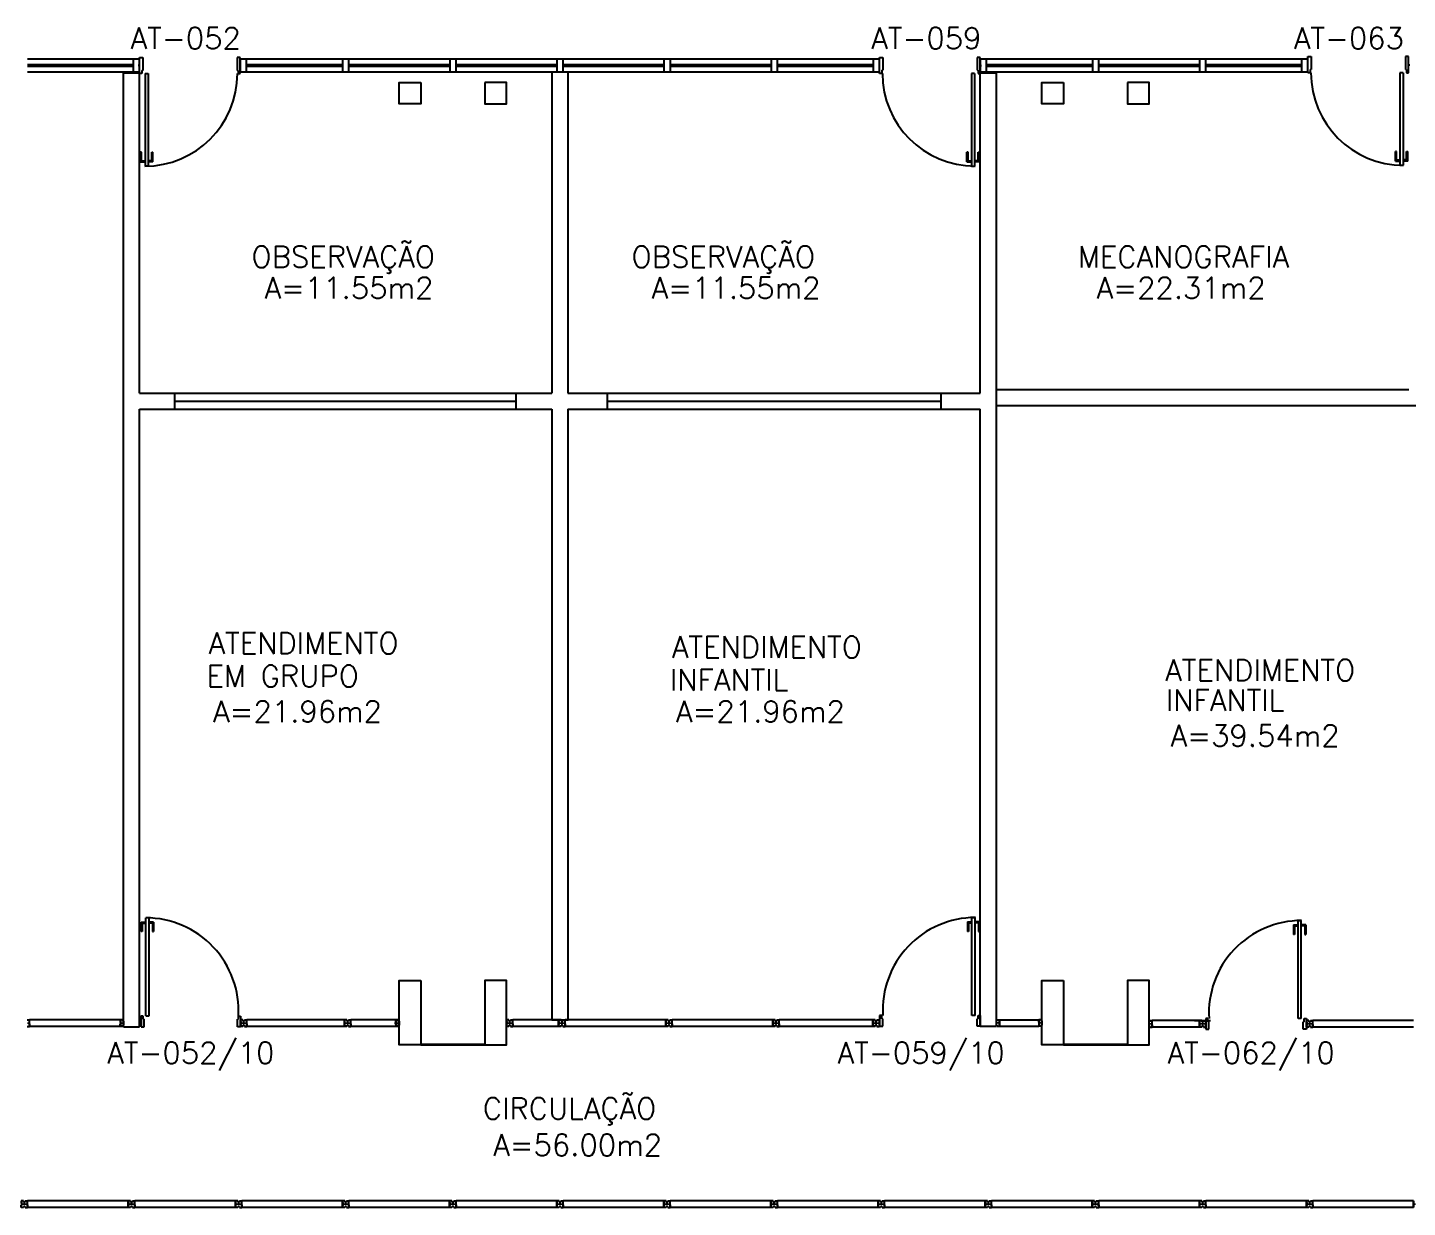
# Model space of a CAD drawing. Extents: x -250 to -5, y 354 to 449.
# Drawn here: x -186.57 to -173.68, y 374.58 to 385.6 of the extents above; entities that cross this region are included whole.
import ezdxf
from ezdxf.enums import TextEntityAlignment as Align

# ---------------------------------------------------------------- set-up
doc = ezdxf.new("R2010")
doc.units = 0
doc.header["$LTSCALE"] = 0.02
doc.header["$MEASUREMENT"] = 0
doc.layers.get('0').update_dxf_attribs({"linetype": 'CONTINUOUS'})
for name, color, linetype in [('ALV', 2, 'CONTINUOUS'), ('DIV', 2, 'CONTINUOUS'), ('ESQ', 2, 'CONTINUOUS'), ('ESTR', 3, 'CONTINUOUS'), ('TEXTO', 2, 'CONTINUOUS'), ('TEXTO-ENDEREÇO', 2, 'CONTINUOUS'), ('ÁREA', 2, 'CONTINUOUS')]:
    doc.layers.add(name, color=color, linetype=linetype)
doc.styles.get("Standard").update_dxf_attribs({"font": 'romans.shx'})
doc.styles.add('UNB-100', font='simplex.shx', dxfattribs={"height": 0.2})
doc.styles.add('UNB-100-1', font='simplex.shx', dxfattribs={"height": 0.2})

# ---------------------------------------------------------------- blocks, each defined once
blk = doc.blocks.new('PILINT-TTS')
for points in [[(-0.2, 0), (-0.2, -0.2), (0, -0.2), (0, 0)], [(-0.8, 0), (-0.8, -0.2), (-1, -0.2), (-1, 0)], [(-0.8, -8.39), (-0.8, -8.99), (-1, -8.99), (-1, -8.39)]]:
    blk.add_lwpolyline(points, close=True)
blk.add_lwpolyline([(-0.2, -8.99), (0, -8.99), (0, -8.39), (-0.2, -8.39), (-0.2, -8.99)])
blk = doc.blocks.new('DIVMT-TTS')
for p, q in [((-0.03, 0.03), (-0.03, 0.006)), ((-0.008, 0.03), (-0.03, 0.03)), ((-0.0185, 0.006), (-0.03, 0.006)), ((-0.0185, -0.006), (-0.0185, 0.006)), ((-0.008, 0.03), (-0.008, 0.02)), ((-0.008, 0.02), (0.008, 0.02)), ((-0.0051, 0), (0.0051, 0)), ((0.0051, 0), (-0.0051, 0)), ((-0.0051, 0), (0.0051, 0)), ((0, -0.0051), (0, 0.0051)), ((0, 0.0051), (0, -0.0051)), ((0.008, 0.03), (0.008, 0.02)), ((0.008, 0.03), (0.03, 0.03)), ((0.0205, 0.006), (0.03, 0.006)), ((0.0205, -0.006), (0.0205, 0.006)), ((0.0205, 0.006), (0.0205, -0.006)), ((0.0205, 0.006), (0.03, 0.006)), ((0.97, 0.03), (0.03, 0.03)), ((0.03, 0.006), (0.03, 0.03)), ((0.03, -0.03), (0.03, 0.03)), ((0.03, -0.005), (0.03, 0.005)), ((0.97, -0.03), (0.97, 0.03)), ((0.97, 0.03), (0.97, 0.009)), ((0.97, 0.009), (0.97, 0.027)), ((0.9795, 0.006), (0.97, 0.006)), ((0.97, -0.005), (0.97, 0.005)), ((0.9795, 0.006), (0.9795, -0.006)), ((1.0051, 0), (0.9949, 0)), ((1, 0.0051), (1, -0.0051)), ((-0.0185, -0.006), (-0.03, -0.006)), ((-0.03, -0.03), (-0.03, -0.006)), ((-0.008, -0.03), (-0.03, -0.03)), ((-0.008, -0.03), (-0.008, -0.02)), ((-0.008, -0.02), (0.008, -0.02)), ((0.008, -0.03), (0.008, -0.02)), ((0.008, -0.03), (0.03, -0.03)), ((0.0205, -0.006), (0.03, -0.006)), ((0.0205, -0.006), (0.03, -0.006)), ((0.03, -0.006), (0.03, -0.03)), ((0.97, -0.03), (0.03, -0.03)), ((0.9795, -0.006), (0.97, -0.006)), ((0.97, -0.009), (0.97, -0.027))]:
    blk.add_line(p, q)
blk = doc.blocks.new('PDV2E-TTS')
at = {"layer": 'DIV'}
for p, q in [((-0.967, 0.035), (-0.967, 0.05)), ((-0.967, 0.05), (-0.937, 0.05)), ((-0.967, -0.035), (-0.967, 0.035)), ((-0.937, 0.05), (-0.937, -0.02)), ((-0.068, 0.05), (-0.068, -0.02)), ((-0.038, 0.05), (-0.068, 0.05)), ((-0.038, 0.035), (-0.038, 0.05)), ((-0.038, -0.035), (-0.038, 0.035)), ((-0.967, -0.05), (-0.967, -0.035)), ((-0.947, -0.05), (-0.967, -0.05)), ((-0.947, -0.02), (-0.947, -0.05)), ((-0.947, -0.02), (-0.937, -0.02)), ((-0.083, -0.054), (-0.113, -0.054)), ((-0.113, -0.054), (-0.113, -0.969)), ((-0.083, -0.054), (-0.083, -0.969)), ((-0.059, -0.02), (-0.068, -0.02)), ((-0.059, -0.02), (-0.059, -0.05)), ((-0.059, -0.05), (-0.037, -0.05)), ((-0.038, -0.05), (-0.038, -0.035)), ((-0.113, -0.969), (-0.083, -0.969))]:
    blk.add_line(p, q, dxfattribs=at)
at = {"layer": 'DIV', "color": 1}
for p, q in [((-0.145, -0.839), (-0.155, -0.839)), ((-0.155, -0.929), (-0.155, -0.839)), ((-0.145, -0.919), (-0.145, -0.839)), ((-0.05, -0.839), (-0.04, -0.839)), ((-0.05, -0.919), (-0.05, -0.839)), ((-0.04, -0.929), (-0.04, -0.839)), ((-0.155, -0.929), (-0.115, -0.929)), ((-0.145, -0.919), (-0.115, -0.919)), ((-0.05, -0.919), (-0.08, -0.919)), ((-0.04, -0.929), (-0.08, -0.929))]:
    blk.add_line(p, q, dxfattribs=at)
blk.add_arc((-0.081, -0.101), 0.867, 176.6046, 269.9049, dxfattribs=at)
blk = doc.blocks.new('MTINI-TTS')
for p, q in [((-0.03, 0.008), (-0.03, 0.03)), ((0.03, 0.03), (-0.03, 0.03)), ((-0.03, 0.008), (-0.02, 0.008)), ((-0.009, 0.03), (-0.027, 0.03)), ((-0.02, 0.008), (-0.02, 0)), ((-0.001, 0), (-0.02, 0)), ((-0.006, 0.02), (-0.006, 0.03)), ((-0.006, 0.023), (-0.006, 0.027)), ((-0.006, 0.02), (0.006, 0.02)), ((0.005, 0.03), (-0.005, 0.03)), ((0.005, 0), (-0.005, 0)), ((0.004, 0.02), (-0.004, 0.02)), ((0.02, 0), (-0.001, 0)), ((0, -0.005), (0, 0.005)), ((0.006, 0.02), (0.006, 0.03)), ((0.006, 0.023), (0.006, 0.027)), ((0.009, 0.03), (0.027, 0.03)), ((0.03, 0.008), (0.02, 0.008)), ((0.02, 0), (0.02, 0.008)), ((0.03, 0.008), (0.03, 0.03))]:
    blk.add_line(p, q)
blk = doc.blocks.new('PDV2D-TTS')
at = {"layer": 'DIV'}
for p, q in [((0.03, 0.05), (0.06, 0.05)), ((0.03, 0.035), (0.03, 0.05)), ((0.03, -0.035), (0.03, 0.035)), ((0.06, 0.05), (0.06, -0.02)), ((0.941, 0.05), (0.941, -0.02)), ((0.971, 0.05), (0.941, 0.05)), ((0.971, 0.035), (0.971, 0.05)), ((0.971, -0.035), (0.971, 0.035)), ((0.03, -0.05), (0.03, -0.035)), ((0.05, -0.05), (0.03, -0.05)), ((0.05, -0.02), (0.06, -0.02)), ((0.05, -0.02), (0.05, -0.05)), ((0.079, -0.05), (0.109, -0.05)), ((0.079, -0.05), (0.079, -0.965)), ((0.109, -0.05), (0.109, -0.965)), ((0.951, -0.02), (0.941, -0.02)), ((0.951, -0.02), (0.951, -0.05)), ((0.951, -0.05), (0.971, -0.05)), ((0.971, -0.05), (0.971, -0.035)), ((0.109, -0.965), (0.079, -0.965))]:
    blk.add_line(p, q, dxfattribs=at)
at = {"layer": 'DIV', "color": 1}
for p, q in [((0.036, -0.925), (0.036, -0.835)), ((0.046, -0.835), (0.036, -0.835)), ((0.046, -0.915), (0.046, -0.835)), ((0.141, -0.915), (0.141, -0.835)), ((0.141, -0.835), (0.151, -0.835)), ((0.151, -0.925), (0.151, -0.835)), ((0.036, -0.925), (0.076, -0.925)), ((0.046, -0.915), (0.076, -0.915)), ((0.141, -0.915), (0.111, -0.915)), ((0.151, -0.925), (0.111, -0.925))]:
    blk.add_line(p, q, dxfattribs=at)
blk.add_arc((0.076, -0.1), 0.865, 270, 3.3214, dxfattribs=at)
blk = doc.blocks.new('PDV1D-TTS')
at = {"layer": 'DIV'}
for p, q in [((0, 0), (-0.012, 0)), ((0, 0.06), (0, 0.075)), ((0, 0.075), (0.03, 0.075)), ((0, -0.06), (0, 0.06)), ((0.03, 0.075), (0.03, -0.045)), ((0.91, 0.075), (0.91, -0.045)), ((0.94, 0.075), (0.91, 0.075)), ((0.94, 0.06), (0.94, 0.075)), ((0.94, -0.06), (0.94, 0.06)), ((0, -0.075), (0, -0.06)), ((0.02, -0.075), (0, -0.075)), ((0.02, -0.045), (0.03, -0.045)), ((0.02, -0.045), (0.02, -0.075)), ((0.052, -0.075), (0.052, -0.94)), ((0.052, -0.075), (0.082, -0.075)), ((0.082, -0.075), (0.082, -0.94)), ((0.92, -0.045), (0.91, -0.045)), ((0.92, -0.045), (0.92, -0.075)), ((0.92, -0.075), (0.94, -0.075)), ((0.94, -0.075), (0.94, -0.06)), ((0.082, -0.94), (0.052, -0.94))]:
    blk.add_line(p, q, dxfattribs=at)
at = {"layer": 'DIV', "color": 1}
for p, q in [((0.019, -0.81), (0.009, -0.81)), ((0.009, -0.9), (0.009, -0.81)), ((0.009, -0.9), (0.049, -0.9)), ((0.019, -0.89), (0.019, -0.81)), ((0.019, -0.89), (0.049, -0.89)), ((0.114, -0.89), (0.084, -0.89)), ((0.124, -0.9), (0.084, -0.9)), ((0.114, -0.81), (0.124, -0.81)), ((0.114, -0.89), (0.114, -0.81)), ((0.124, -0.9), (0.124, -0.81))]:
    blk.add_line(p, q, dxfattribs=at)
blk.add_arc((0.048, -0.075), 0.865, 270, 0, dxfattribs=at)
blk = doc.blocks.new('PDV1E-TTS')
at = {"layer": 'DIV'}
for p, q in [((-0.94, 0.075), (-0.91, 0.075)), ((-0.94, 0.06), (-0.94, 0.075)), ((-0.94, -0.06), (-0.94, 0.06)), ((-0.91, 0.075), (-0.91, -0.045)), ((0, 0.075), (-0.03, 0.075)), ((-0.03, 0.075), (-0.03, -0.045)), ((0, 0.06), (0, 0.075)), ((0, -0.06), (0, 0.06)), ((0, 0), (0.012, 0)), ((-0.94, -0.075), (-0.94, -0.06)), ((-0.92, -0.075), (-0.94, -0.075)), ((-0.92, -0.045), (-0.92, -0.075)), ((-0.92, -0.045), (-0.91, -0.045)), ((-0.082, -0.075), (-0.082, -0.94)), ((-0.052, -0.075), (-0.082, -0.075)), ((-0.052, -0.075), (-0.052, -0.94)), ((-0.02, -0.045), (-0.03, -0.045)), ((-0.02, -0.045), (-0.02, -0.075)), ((-0.02, -0.075), (0, -0.075)), ((0, -0.075), (0, -0.06)), ((-0.114, -0.81), (-0.124, -0.81)), ((-0.124, -0.9), (-0.124, -0.81)), ((-0.124, -0.9), (-0.084, -0.9)), ((-0.114, -0.89), (-0.114, -0.81)), ((-0.114, -0.89), (-0.084, -0.89)), ((-0.019, -0.89), (-0.049, -0.89)), ((-0.009, -0.9), (-0.049, -0.9)), ((-0.019, -0.81), (-0.009, -0.81)), ((-0.019, -0.89), (-0.019, -0.81)), ((-0.009, -0.9), (-0.009, -0.81)), ((-0.082, -0.94), (-0.052, -0.94))]:
    blk.add_line(p, q, dxfattribs=at)
blk.add_arc((-0.048, -0.075), 0.865, 180, 270, dxfattribs=at)

msp = doc.modelspace()

# ---------------------------------------------------------------- linework, layer by layer
at = {"layer": 'ALV'}
for p, q in [((-185.671, 376.265), (-185.671, 385.178)), ((-185.521, 382.185), (-185.521, 385.178)), ((-181.671, 385.185), (-181.671, 382.185)), ((-181.671, 385.185), (-181.521, 385.185)), ((-181.521, 385.185), (-181.521, 382.185)), ((-177.671, 382.185), (-177.671, 385.178)), ((-177.521, 376.27), (-177.521, 385.178)), ((-185.521, 382.185), (-181.671, 382.185)), ((-185.195, 382.185), (-185.195, 382.035)), ((-185.195, 382.11), (-182.007, 382.11)), ((-182.007, 382.185), (-182.007, 382.035)), ((-181.521, 382.185), (-177.671, 382.185)), ((-181.154, 382.185), (-181.154, 382.035)), ((-181.154, 382.11), (-178.04, 382.11)), ((-178.04, 382.185), (-178.04, 382.035)), ((-177.521, 382.22), (-173.67, 382.22)), ((-185.521, 376.265), (-185.521, 382.035)), ((-185.521, 382.035), (-181.671, 382.035)), ((-181.671, 382.035), (-181.671, 376.329)), ((-181.521, 382.035), (-181.521, 376.329)), ((-181.521, 382.035), (-177.671, 382.035)), ((-177.671, 376.27), (-177.671, 382.035)), ((-177.521, 382.07), (-170.653, 382.07)), ((-175.671, 376.323), (-175.521, 376.323))]:
    msp.add_line(p, q, dxfattribs=at)
at = {"layer": 'DIV'}
for p, q in [((-186.57, 376.329), (-186.548, 376.329)), ((-186.558, 376.305), (-186.548, 376.305)), ((-186.558, 376.305), (-186.558, 376.293)), ((-186.558, 376.293), (-186.558, 376.305)), ((-186.558, 376.305), (-186.548, 376.305)), ((-186.548, 376.269), (-186.548, 376.329)), ((-186.548, 376.305), (-186.548, 376.329)), ((-185.701, 376.329), (-186.548, 376.329)), ((-186.548, 376.294), (-186.548, 376.304)), ((-185.701, 376.329), (-185.701, 376.305)), ((-185.689, 376.305), (-185.701, 376.305)), ((-185.689, 376.293), (-185.689, 376.305)), ((-184.578, 376.329), (-184.578, 376.308)), ((-184.578, 376.269), (-184.578, 376.329)), ((-184.556, 376.329), (-184.578, 376.329)), ((-184.578, 376.329), (-184.578, 376.305)), ((-184.578, 376.308), (-184.578, 376.326)), ((-184.569, 376.305), (-184.578, 376.305)), ((-184.567, 376.305), (-184.578, 376.305)), ((-184.578, 376.294), (-184.578, 376.304)), ((-184.569, 376.305), (-184.569, 376.293)), ((-184.567, 376.293), (-184.567, 376.305)), ((-184.556, 376.329), (-184.556, 376.319)), ((-184.556, 376.319), (-184.54, 376.319)), ((-184.548, 376.304), (-184.548, 376.294)), ((-184.548, 376.304), (-184.548, 376.294)), ((-184.548, 376.294), (-184.548, 376.304)), ((-184.54, 376.329), (-184.518, 376.329)), ((-184.54, 376.329), (-184.54, 376.319)), ((-184.528, 376.305), (-184.518, 376.305)), ((-184.528, 376.305), (-184.528, 376.293)), ((-184.528, 376.293), (-184.528, 376.305)), ((-184.528, 376.305), (-184.518, 376.305)), ((-183.608, 376.329), (-184.518, 376.329)), ((-184.518, 376.269), (-184.518, 376.329)), ((-184.518, 376.305), (-184.518, 376.329)), ((-184.518, 376.294), (-184.518, 376.304)), ((-183.608, 376.329), (-183.608, 376.308)), ((-183.608, 376.269), (-183.608, 376.329)), ((-183.608, 376.329), (-183.608, 376.305)), ((-183.586, 376.329), (-183.608, 376.329)), ((-183.608, 376.308), (-183.608, 376.326)), ((-183.599, 376.305), (-183.608, 376.305)), ((-183.597, 376.305), (-183.608, 376.305)), ((-183.608, 376.294), (-183.608, 376.304)), ((-183.599, 376.305), (-183.599, 376.293)), ((-183.597, 376.293), (-183.597, 376.305)), ((-183.586, 376.329), (-183.586, 376.319)), ((-183.586, 376.319), (-183.57, 376.319)), ((-183.578, 376.304), (-183.578, 376.294)), ((-183.578, 376.294), (-183.578, 376.304)), ((-183.578, 376.304), (-183.578, 376.294)), ((-183.57, 376.329), (-183.57, 376.319)), ((-183.57, 376.329), (-183.548, 376.329)), ((-183.558, 376.305), (-183.548, 376.305)), ((-183.558, 376.293), (-183.558, 376.305)), ((-183.558, 376.305), (-183.558, 376.293)), ((-183.558, 376.305), (-183.548, 376.305)), ((-183.548, 376.305), (-183.548, 376.329)), ((-183.548, 376.269), (-183.548, 376.329)), ((-183.126, 376.329), (-183.548, 376.329)), ((-183.548, 376.294), (-183.548, 376.304)), ((-183.127, 376.329), (-183.127, 376.269)), ((-183.105, 376.329), (-183.127, 376.329)), ((-183.127, 376.308), (-183.127, 376.326)), ((-183.117, 376.305), (-183.127, 376.305)), ((-183.127, 376.304), (-183.127, 376.294)), ((-183.126, 376.269), (-183.126, 376.329)), ((-183.126, 376.329), (-183.126, 376.308)), ((-183.126, 376.308), (-183.126, 376.326)), ((-183.117, 376.305), (-183.126, 376.305)), ((-183.126, 376.294), (-183.126, 376.304)), ((-183.119, 376.305), (-183.124, 376.305)), ((-183.117, 376.293), (-183.117, 376.305)), ((-183.117, 376.305), (-183.117, 376.293)), ((-183.117, 376.303), (-183.117, 376.295)), ((-183.105, 376.329), (-183.105, 376.319)), ((-183.097, 376.319), (-183.105, 376.319)), ((-183.097, 376.319), (-183.097, 376.298)), ((-183.097, 376.304), (-183.097, 376.294)), ((-183.096, 376.304), (-183.096, 376.294)), ((-182.074, 376.329), (-182.096, 376.329)), ((-182.096, 376.329), (-182.096, 376.305)), ((-182.084, 376.305), (-182.096, 376.305)), ((-182.084, 376.293), (-182.084, 376.305)), ((-182.074, 376.329), (-182.074, 376.319)), ((-182.074, 376.319), (-182.058, 376.319)), ((-182.066, 376.304), (-182.066, 376.294)), ((-182.066, 376.294), (-182.066, 376.304)), ((-182.058, 376.329), (-182.036, 376.329)), ((-182.058, 376.329), (-182.058, 376.319)), ((-182.045, 376.305), (-182.036, 376.305)), ((-182.045, 376.305), (-182.045, 376.293)), ((-182.045, 376.293), (-182.045, 376.305)), ((-182.045, 376.305), (-182.036, 376.305)), ((-182.036, 376.269), (-182.036, 376.329)), ((-182.036, 376.305), (-182.036, 376.329)), ((-181.608, 376.329), (-182.036, 376.329)), ((-182.036, 376.294), (-182.036, 376.304)), ((-181.671, 376.329), (-181.52, 376.329)), ((-181.586, 376.329), (-181.608, 376.329)), ((-181.608, 376.329), (-181.608, 376.305)), ((-181.608, 376.269), (-181.608, 376.329)), ((-181.608, 376.329), (-181.608, 376.308)), ((-181.608, 376.308), (-181.608, 376.326)), ((-181.597, 376.305), (-181.608, 376.305)), ((-181.599, 376.305), (-181.608, 376.305)), ((-181.608, 376.294), (-181.608, 376.304)), ((-181.599, 376.305), (-181.599, 376.293)), ((-181.597, 376.293), (-181.597, 376.305)), ((-181.586, 376.329), (-181.586, 376.319)), ((-181.586, 376.319), (-181.57, 376.319)), ((-181.578, 376.304), (-181.578, 376.294)), ((-181.578, 376.294), (-181.578, 376.304)), ((-181.578, 376.304), (-181.578, 376.294)), ((-181.57, 376.329), (-181.548, 376.329)), ((-181.57, 376.329), (-181.57, 376.319)), ((-181.558, 376.305), (-181.548, 376.305)), ((-181.558, 376.305), (-181.558, 376.293)), ((-181.558, 376.293), (-181.558, 376.305)), ((-181.558, 376.305), (-181.548, 376.305)), ((-181.548, 376.269), (-181.548, 376.329)), ((-181.548, 376.305), (-181.548, 376.329)), ((-180.608, 376.329), (-181.548, 376.329)), ((-181.548, 376.294), (-181.548, 376.304)), ((-180.586, 376.329), (-180.608, 376.329)), ((-180.608, 376.329), (-180.608, 376.305)), ((-180.608, 376.329), (-180.608, 376.308)), ((-180.608, 376.269), (-180.608, 376.329)), ((-180.608, 376.308), (-180.608, 376.326)), ((-180.597, 376.305), (-180.608, 376.305)), ((-180.599, 376.305), (-180.608, 376.305)), ((-180.608, 376.294), (-180.608, 376.304)), ((-180.599, 376.305), (-180.599, 376.293)), ((-180.597, 376.293), (-180.597, 376.305)), ((-180.586, 376.329), (-180.586, 376.319)), ((-180.586, 376.319), (-180.57, 376.319)), ((-180.578, 376.304), (-180.578, 376.294)), ((-180.578, 376.294), (-180.578, 376.304)), ((-180.578, 376.304), (-180.578, 376.294)), ((-180.57, 376.329), (-180.548, 376.329)), ((-180.57, 376.329), (-180.57, 376.319)), ((-180.558, 376.305), (-180.548, 376.305)), ((-180.558, 376.305), (-180.558, 376.293)), ((-180.558, 376.293), (-180.558, 376.305)), ((-180.558, 376.305), (-180.548, 376.305)), ((-180.548, 376.269), (-180.548, 376.329)), ((-180.548, 376.305), (-180.548, 376.329)), ((-179.608, 376.329), (-180.548, 376.329)), ((-180.548, 376.294), (-180.548, 376.304)), ((-179.586, 376.329), (-179.608, 376.329)), ((-179.608, 376.329), (-179.608, 376.305)), ((-179.608, 376.329), (-179.608, 376.308)), ((-179.608, 376.269), (-179.608, 376.329)), ((-179.608, 376.308), (-179.608, 376.326)), ((-179.597, 376.305), (-179.608, 376.305)), ((-179.599, 376.305), (-179.608, 376.305)), ((-179.608, 376.294), (-179.608, 376.304)), ((-179.599, 376.305), (-179.599, 376.293)), ((-179.597, 376.293), (-179.597, 376.305)), ((-179.586, 376.329), (-179.586, 376.319)), ((-179.586, 376.319), (-179.57, 376.319)), ((-179.578, 376.304), (-179.578, 376.294)), ((-179.578, 376.294), (-179.578, 376.304)), ((-179.578, 376.304), (-179.578, 376.294)), ((-179.57, 376.329), (-179.548, 376.329)), ((-179.57, 376.329), (-179.57, 376.319)), ((-179.558, 376.305), (-179.548, 376.305)), ((-179.558, 376.305), (-179.558, 376.293)), ((-179.558, 376.293), (-179.558, 376.305)), ((-179.558, 376.305), (-179.548, 376.305)), ((-178.674, 376.329), (-179.548, 376.329)), ((-179.548, 376.269), (-179.548, 376.329)), ((-179.548, 376.305), (-179.548, 376.329)), ((-179.548, 376.294), (-179.548, 376.304)), ((-178.674, 376.329), (-178.674, 376.308)), ((-178.674, 376.269), (-178.674, 376.329)), ((-178.652, 376.329), (-178.674, 376.329)), ((-178.674, 376.329), (-178.674, 376.305)), ((-178.674, 376.308), (-178.674, 376.326)), ((-178.664, 376.305), (-178.674, 376.305)), ((-178.662, 376.305), (-178.674, 376.305)), ((-178.674, 376.294), (-178.674, 376.304)), ((-178.664, 376.305), (-178.664, 376.293)), ((-178.662, 376.293), (-178.662, 376.305)), ((-178.652, 376.329), (-178.652, 376.319)), ((-178.652, 376.319), (-178.636, 376.319)), ((-178.644, 376.304), (-178.644, 376.294)), ((-178.644, 376.304), (-178.644, 376.294)), ((-178.644, 376.294), (-178.644, 376.304)), ((-178.636, 376.329), (-178.614, 376.329)), ((-178.636, 376.329), (-178.636, 376.319)), ((-178.623, 376.305), (-178.614, 376.305)), ((-178.623, 376.305), (-178.623, 376.293)), ((-178.623, 376.293), (-178.623, 376.305)), ((-178.623, 376.305), (-178.614, 376.305)), ((-178.614, 376.329), (-178.614, 376.305)), ((-177.521, 376.296), (-177.521, 376.306)), ((-177.5, 376.307), (-177.491, 376.307)), ((-177.5, 376.295), (-177.5, 376.307)), ((-177.491, 376.331), (-177.126, 376.331)), ((-177.491, 376.331), (-177.491, 376.271)), ((-177.491, 376.31), (-177.491, 376.328)), ((-177.491, 376.306), (-177.491, 376.296)), ((-177.126, 376.331), (-177.126, 376.271)), ((-177.116, 376.307), (-177.126, 376.307)), ((-177.126, 376.306), (-177.126, 376.296)), ((-177.116, 376.295), (-177.116, 376.307)), ((-177.096, 376.296), (-177.096, 376.306)), ((-176.096, 376.294), (-176.096, 376.313)), ((-176.088, 376.313), (-176.096, 376.313)), ((-176.088, 376.323), (-176.088, 376.313)), ((-176.088, 376.323), (-176.066, 376.323)), ((-175.626, 376.323), (-176.066, 376.323)), ((-176.066, 376.263), (-176.066, 376.323)), ((-176.066, 376.263), (-176.066, 376.323)), ((-176.066, 376.302), (-176.066, 376.32)), ((-175.626, 376.323), (-175.626, 376.302)), ((-175.626, 376.263), (-175.626, 376.323)), ((-175.626, 376.323), (-175.626, 376.299)), ((-175.604, 376.323), (-175.626, 376.323)), ((-175.626, 376.302), (-175.626, 376.32)), ((-175.604, 376.323), (-175.604, 376.313)), ((-175.604, 376.313), (-175.588, 376.313)), ((-175.588, 376.323), (-175.588, 376.313)), ((-175.588, 376.323), (-175.566, 376.323)), ((-175.566, 376.299), (-175.566, 376.323)), ((-175.566, 376.263), (-175.566, 376.323)), ((-174.626, 376.263), (-174.626, 376.323)), ((-174.626, 376.323), (-174.626, 376.302)), ((-174.626, 376.323), (-174.626, 376.299)), ((-174.604, 376.323), (-174.626, 376.323)), ((-174.626, 376.302), (-174.626, 376.32)), ((-174.604, 376.323), (-174.604, 376.313)), ((-174.604, 376.313), (-174.588, 376.313)), ((-174.588, 376.323), (-174.588, 376.313)), ((-174.588, 376.323), (-174.566, 376.323)), ((-173.626, 376.323), (-174.566, 376.323)), ((-174.566, 376.299), (-174.566, 376.323)), ((-174.566, 376.263), (-174.566, 376.323)), ((-186.57, 376.269), (-186.548, 376.269)), ((-186.558, 376.293), (-186.548, 376.293)), ((-186.558, 376.293), (-186.548, 376.293)), ((-186.548, 376.293), (-186.548, 376.269)), ((-185.701, 376.269), (-186.548, 376.269)), ((-185.701, 376.269), (-185.701, 376.293)), ((-185.671, 376.265), (-185.521, 376.265)), ((-184.569, 376.293), (-184.578, 376.293)), ((-184.578, 376.269), (-184.578, 376.293)), ((-184.567, 376.293), (-184.578, 376.293)), ((-184.578, 376.29), (-184.578, 376.272)), ((-184.556, 376.269), (-184.578, 376.269)), ((-184.556, 376.279), (-184.54, 376.279)), ((-184.556, 376.269), (-184.556, 376.279)), ((-184.543, 376.299), (-184.554, 376.299)), ((-184.554, 376.299), (-184.543, 376.299)), ((-184.543, 376.299), (-184.554, 376.299)), ((-184.554, 376.299), (-184.543, 376.299)), ((-184.54, 376.269), (-184.54, 376.279)), ((-184.54, 376.269), (-184.518, 376.269)), ((-184.528, 376.293), (-184.518, 376.293)), ((-184.528, 376.293), (-184.518, 376.293)), ((-184.518, 376.293), (-184.518, 376.269)), ((-183.608, 376.269), (-184.518, 376.269)), ((-183.599, 376.293), (-183.608, 376.293)), ((-183.597, 376.293), (-183.608, 376.293)), ((-183.608, 376.269), (-183.608, 376.293)), ((-183.608, 376.29), (-183.608, 376.272)), ((-183.586, 376.269), (-183.608, 376.269)), ((-183.586, 376.269), (-183.586, 376.279)), ((-183.586, 376.279), (-183.57, 376.279)), ((-183.573, 376.299), (-183.583, 376.299)), ((-183.583, 376.299), (-183.573, 376.299)), ((-183.573, 376.299), (-183.583, 376.299)), ((-183.583, 376.299), (-183.573, 376.299)), ((-183.57, 376.269), (-183.57, 376.279)), ((-183.57, 376.269), (-183.548, 376.269)), ((-183.558, 376.293), (-183.548, 376.293)), ((-183.558, 376.293), (-183.548, 376.293)), ((-183.548, 376.293), (-183.548, 376.269)), ((-183.126, 376.269), (-183.548, 376.269)), ((-183.141, 376.299), (-183.101, 376.299)), ((-183.117, 376.293), (-183.127, 376.293)), ((-183.127, 376.29), (-183.127, 376.272)), ((-183.105, 376.269), (-183.127, 376.269)), ((-183.117, 376.293), (-183.126, 376.293)), ((-183.126, 376.29), (-183.126, 376.272)), ((-183.119, 376.293), (-183.124, 376.293)), ((-183.105, 376.279), (-183.097, 376.279)), ((-183.105, 376.269), (-183.105, 376.279)), ((-183.091, 376.299), (-183.102, 376.299)), ((-183.097, 376.298), (-183.097, 376.279)), ((-182.096, 376.269), (-182.096, 376.293)), ((-182.084, 376.293), (-182.096, 376.293)), ((-182.074, 376.269), (-182.096, 376.269)), ((-182.074, 376.279), (-182.058, 376.279)), ((-182.074, 376.269), (-182.074, 376.279)), ((-182.071, 376.299), (-182.061, 376.299)), ((-182.061, 376.299), (-182.071, 376.299)), ((-182.071, 376.299), (-182.061, 376.299)), ((-182.058, 376.269), (-182.058, 376.279)), ((-182.058, 376.269), (-182.036, 376.269)), ((-182.045, 376.293), (-182.036, 376.293)), ((-182.045, 376.293), (-182.036, 376.293)), ((-182.036, 376.293), (-182.036, 376.269)), ((-181.608, 376.269), (-182.036, 376.269)), ((-181.608, 376.269), (-181.608, 376.293)), ((-181.597, 376.293), (-181.608, 376.293)), ((-181.599, 376.293), (-181.608, 376.293)), ((-181.608, 376.29), (-181.608, 376.272)), ((-181.586, 376.269), (-181.608, 376.269)), ((-181.586, 376.279), (-181.57, 376.279)), ((-181.586, 376.269), (-181.586, 376.279)), ((-181.583, 376.299), (-181.573, 376.299)), ((-181.573, 376.299), (-181.583, 376.299)), ((-181.583, 376.299), (-181.573, 376.299)), ((-181.573, 376.299), (-181.583, 376.299)), ((-181.57, 376.269), (-181.57, 376.279)), ((-181.57, 376.269), (-181.548, 376.269)), ((-181.558, 376.293), (-181.548, 376.293)), ((-181.558, 376.293), (-181.548, 376.293)), ((-181.548, 376.293), (-181.548, 376.269)), ((-180.608, 376.269), (-181.548, 376.269)), ((-180.608, 376.269), (-180.608, 376.293)), ((-180.597, 376.293), (-180.608, 376.293)), ((-180.599, 376.293), (-180.608, 376.293)), ((-180.608, 376.29), (-180.608, 376.272)), ((-180.586, 376.269), (-180.608, 376.269)), ((-180.586, 376.279), (-180.57, 376.279)), ((-180.586, 376.269), (-180.586, 376.279)), ((-180.583, 376.299), (-180.573, 376.299)), ((-180.573, 376.299), (-180.583, 376.299)), ((-180.583, 376.299), (-180.573, 376.299)), ((-180.573, 376.299), (-180.583, 376.299)), ((-180.57, 376.269), (-180.57, 376.279)), ((-180.57, 376.269), (-180.548, 376.269)), ((-180.558, 376.293), (-180.548, 376.293)), ((-180.558, 376.293), (-180.548, 376.293)), ((-180.548, 376.293), (-180.548, 376.269)), ((-179.608, 376.269), (-180.548, 376.269)), ((-179.608, 376.269), (-179.608, 376.293)), ((-179.597, 376.293), (-179.608, 376.293)), ((-179.599, 376.293), (-179.608, 376.293)), ((-179.608, 376.29), (-179.608, 376.272)), ((-179.586, 376.269), (-179.608, 376.269)), ((-179.586, 376.279), (-179.57, 376.279)), ((-179.586, 376.269), (-179.586, 376.279)), ((-179.583, 376.299), (-179.573, 376.299)), ((-179.573, 376.299), (-179.583, 376.299)), ((-179.583, 376.299), (-179.573, 376.299)), ((-179.573, 376.299), (-179.583, 376.299)), ((-179.57, 376.269), (-179.57, 376.279)), ((-179.57, 376.269), (-179.548, 376.269)), ((-179.558, 376.293), (-179.548, 376.293)), ((-179.558, 376.293), (-179.548, 376.293)), ((-179.548, 376.293), (-179.548, 376.269)), ((-178.674, 376.269), (-179.548, 376.269)), ((-178.664, 376.293), (-178.674, 376.293)), ((-178.674, 376.269), (-178.674, 376.293)), ((-178.662, 376.293), (-178.674, 376.293)), ((-178.674, 376.29), (-178.674, 376.272)), ((-178.652, 376.269), (-178.674, 376.269)), ((-178.652, 376.279), (-178.636, 376.279)), ((-178.652, 376.269), (-178.652, 376.279)), ((-178.638, 376.299), (-178.649, 376.299)), ((-178.649, 376.299), (-178.638, 376.299)), ((-178.638, 376.299), (-178.649, 376.299)), ((-178.649, 376.299), (-178.638, 376.299)), ((-178.636, 376.269), (-178.636, 376.279)), ((-178.636, 376.269), (-178.614, 376.269)), ((-178.623, 376.293), (-178.614, 376.293)), ((-178.623, 376.293), (-178.614, 376.293)), ((-178.614, 376.293), (-178.614, 376.269)), ((-177.671, 376.27), (-177.521, 376.27)), ((-177.526, 376.301), (-177.516, 376.301)), ((-177.5, 376.295), (-177.491, 376.295)), ((-177.491, 376.271), (-177.491, 376.292)), ((-177.491, 376.292), (-177.491, 376.274)), ((-177.491, 376.271), (-177.126, 376.271)), ((-177.116, 376.295), (-177.126, 376.295)), ((-177.091, 376.301), (-177.101, 376.301)), ((-177.101, 376.301), (-177.091, 376.301)), ((-176.091, 376.293), (-176.101, 376.293)), ((-176.101, 376.293), (-176.091, 376.293)), ((-176.101, 376.293), (-176.091, 376.293)), ((-176.096, 376.298), (-176.096, 376.288)), ((-176.096, 376.288), (-176.096, 376.298)), ((-176.096, 376.273), (-176.096, 376.294)), ((-176.096, 376.273), (-176.088, 376.273)), ((-176.088, 376.263), (-176.088, 376.273)), ((-176.088, 376.263), (-176.066, 376.263)), ((-176.075, 376.299), (-176.075, 376.287)), ((-176.075, 376.299), (-176.066, 376.299)), ((-176.075, 376.299), (-176.075, 376.287)), ((-176.075, 376.299), (-176.066, 376.299)), ((-176.075, 376.289), (-176.075, 376.297)), ((-176.075, 376.287), (-176.066, 376.287)), ((-176.075, 376.287), (-176.066, 376.287)), ((-176.073, 376.299), (-176.069, 376.299)), ((-176.073, 376.287), (-176.069, 376.287)), ((-176.066, 376.288), (-176.066, 376.298)), ((-176.066, 376.288), (-176.066, 376.298)), ((-176.066, 376.284), (-176.066, 376.266)), ((-175.626, 376.263), (-176.066, 376.263)), ((-175.616, 376.299), (-175.626, 376.299)), ((-175.614, 376.299), (-175.626, 376.299)), ((-175.626, 376.288), (-175.626, 376.298)), ((-175.616, 376.287), (-175.626, 376.287)), ((-175.614, 376.287), (-175.626, 376.287)), ((-175.626, 376.263), (-175.626, 376.287)), ((-175.626, 376.284), (-175.626, 376.266)), ((-175.604, 376.263), (-175.626, 376.263)), ((-175.616, 376.299), (-175.616, 376.287)), ((-175.614, 376.287), (-175.614, 376.299)), ((-175.604, 376.263), (-175.604, 376.273)), ((-175.604, 376.273), (-175.588, 376.273)), ((-175.591, 376.293), (-175.601, 376.293)), ((-175.601, 376.293), (-175.591, 376.293)), ((-175.591, 376.293), (-175.601, 376.293)), ((-175.601, 376.293), (-175.591, 376.293)), ((-175.596, 376.298), (-175.596, 376.288)), ((-175.596, 376.288), (-175.596, 376.298)), ((-175.596, 376.298), (-175.596, 376.288)), ((-175.588, 376.263), (-175.588, 376.273)), ((-175.588, 376.263), (-175.566, 376.263)), ((-175.575, 376.299), (-175.566, 376.299)), ((-175.575, 376.287), (-175.575, 376.299)), ((-175.575, 376.299), (-175.575, 376.287)), ((-175.575, 376.299), (-175.566, 376.299)), ((-175.575, 376.287), (-175.566, 376.287)), ((-175.575, 376.287), (-175.566, 376.287)), ((-175.566, 376.288), (-175.566, 376.298)), ((-175.566, 376.287), (-175.566, 376.263)), ((-174.616, 376.299), (-174.626, 376.299)), ((-174.614, 376.299), (-174.626, 376.299)), ((-174.626, 376.288), (-174.626, 376.298)), ((-174.616, 376.287), (-174.626, 376.287)), ((-174.614, 376.287), (-174.626, 376.287)), ((-174.626, 376.263), (-174.626, 376.287)), ((-174.626, 376.284), (-174.626, 376.266)), ((-174.604, 376.263), (-174.626, 376.263)), ((-174.616, 376.299), (-174.616, 376.287)), ((-174.614, 376.287), (-174.614, 376.299)), ((-174.604, 376.263), (-174.604, 376.273)), ((-174.604, 376.273), (-174.588, 376.273)), ((-174.591, 376.293), (-174.601, 376.293)), ((-174.601, 376.293), (-174.591, 376.293)), ((-174.591, 376.293), (-174.601, 376.293)), ((-174.601, 376.293), (-174.591, 376.293)), ((-174.596, 376.298), (-174.596, 376.288)), ((-174.596, 376.288), (-174.596, 376.298)), ((-174.596, 376.298), (-174.596, 376.288)), ((-174.588, 376.263), (-174.588, 376.273)), ((-174.588, 376.263), (-174.566, 376.263)), ((-174.575, 376.299), (-174.566, 376.299)), ((-174.575, 376.287), (-174.575, 376.299)), ((-174.575, 376.299), (-174.575, 376.287)), ((-174.575, 376.299), (-174.566, 376.299)), ((-174.575, 376.287), (-174.566, 376.287)), ((-174.575, 376.287), (-174.566, 376.287)), ((-174.566, 376.288), (-174.566, 376.298)), ((-174.566, 376.287), (-174.566, 376.263)), ((-173.626, 376.263), (-174.566, 376.263)), ((-182.896, 376.103), (-182.294, 376.103)), ((-182.896, 376.097), (-182.294, 376.097)), ((-176.896, 376.103), (-176.294, 376.103)), ((-176.896, 376.097), (-176.294, 376.097))]:
    msp.add_line(p, q, dxfattribs=at)
at = {"layer": 'ESQ'}
for p, q in [((-186.567, 385.239), (-185.581, 385.239)), ((-185.581, 385.305), (-186.566, 385.305)), ((-185.581, 385.251), (-186.566, 385.251)), ((-185.581, 385.305), (-185.581, 385.186)), ((-185.521, 385.305), (-185.581, 385.305)), ((-185.521, 385.185), (-185.521, 385.305)), ((-184.581, 385.305), (-184.581, 385.186)), ((-184.521, 385.305), (-184.581, 385.305)), ((-184.521, 385.185), (-184.521, 385.305)), ((-183.627, 385.305), (-184.521, 385.305)), ((-183.627, 385.251), (-184.521, 385.251)), ((-184.521, 385.239), (-183.627, 385.239)), ((-183.627, 385.305), (-183.627, 385.186)), ((-183.567, 385.305), (-183.627, 385.305)), ((-183.567, 385.185), (-183.567, 385.305)), ((-183.567, 385.239), (-182.627, 385.239)), ((-182.627, 385.305), (-183.566, 385.305)), ((-182.627, 385.251), (-183.566, 385.251)), ((-182.565, 385.305), (-182.625, 385.305)), ((-182.625, 385.305), (-182.625, 385.186)), ((-181.625, 385.305), (-182.565, 385.305)), ((-182.565, 385.185), (-182.565, 385.305)), ((-181.625, 385.251), (-182.565, 385.251)), ((-182.565, 385.239), (-181.625, 385.239)), ((-181.625, 385.305), (-181.625, 385.186)), ((-181.565, 385.305), (-181.625, 385.305)), ((-181.565, 385.185), (-181.565, 385.305)), ((-180.625, 385.305), (-181.565, 385.305)), ((-180.625, 385.251), (-181.565, 385.251)), ((-181.565, 385.239), (-180.625, 385.239)), ((-180.625, 385.305), (-180.625, 385.186)), ((-180.565, 385.305), (-180.625, 385.305)), ((-179.625, 385.305), (-180.565, 385.305)), ((-180.565, 385.185), (-180.565, 385.305)), ((-179.625, 385.251), (-180.565, 385.251)), ((-180.565, 385.239), (-179.625, 385.239)), ((-179.625, 385.305), (-179.625, 385.186)), ((-179.565, 385.305), (-179.625, 385.305)), ((-178.673, 385.305), (-179.565, 385.305)), ((-179.565, 385.185), (-179.565, 385.305)), ((-178.673, 385.251), (-179.565, 385.251)), ((-179.565, 385.239), (-178.673, 385.239)), ((-178.673, 385.305), (-178.673, 385.186)), ((-178.613, 385.305), (-178.673, 385.305)), ((-178.613, 385.185), (-178.613, 385.305)), ((-177.672, 385.305), (-177.672, 385.186)), ((-177.612, 385.305), (-177.672, 385.305)), ((-177.612, 385.185), (-177.612, 385.305)), ((-176.625, 385.305), (-177.612, 385.305)), ((-176.625, 385.251), (-177.612, 385.251)), ((-177.612, 385.239), (-176.625, 385.239)), ((-176.565, 385.305), (-176.625, 385.305)), ((-176.625, 385.305), (-176.625, 385.186)), ((-175.625, 385.305), (-176.565, 385.305)), ((-176.565, 385.185), (-176.565, 385.305)), ((-175.625, 385.251), (-176.565, 385.251)), ((-176.565, 385.239), (-175.625, 385.239)), ((-175.625, 385.305), (-175.625, 385.186)), ((-175.565, 385.305), (-175.625, 385.305)), ((-175.565, 385.185), (-175.565, 385.305)), ((-174.672, 385.305), (-175.565, 385.305)), ((-174.672, 385.251), (-175.565, 385.251)), ((-175.565, 385.239), (-174.672, 385.239)), ((-174.672, 385.305), (-174.672, 385.186)), ((-174.612, 385.305), (-174.672, 385.305)), ((-174.612, 385.185), (-174.612, 385.305)), ((-186.567, 385.185), (-185.581, 385.185)), ((-185.671, 385.178), (-185.521, 385.178)), ((-185.581, 385.185), (-185.521, 385.185)), ((-184.581, 385.185), (-184.521, 385.185)), ((-184.521, 385.185), (-183.627, 385.185)), ((-183.627, 385.185), (-183.567, 385.185)), ((-183.567, 385.185), (-182.627, 385.185)), ((-182.625, 385.185), (-182.565, 385.185)), ((-182.565, 385.185), (-181.625, 385.185)), ((-181.625, 385.185), (-181.565, 385.185)), ((-181.565, 385.185), (-180.625, 385.185)), ((-180.625, 385.185), (-180.565, 385.185)), ((-180.565, 385.185), (-179.625, 385.185)), ((-179.625, 385.185), (-179.565, 385.185)), ((-179.565, 385.185), (-178.673, 385.185)), ((-178.673, 385.185), (-178.613, 385.185)), ((-177.672, 385.185), (-177.612, 385.185)), ((-177.671, 385.178), (-177.521, 385.178)), ((-177.612, 385.185), (-176.625, 385.185)), ((-176.625, 385.185), (-176.565, 385.185)), ((-176.565, 385.185), (-175.625, 385.185)), ((-175.625, 385.185), (-175.565, 385.185)), ((-175.565, 385.185), (-174.672, 385.185)), ((-174.672, 385.185), (-174.612, 385.185))]:
    msp.add_line(p, q, dxfattribs=at)

# ---------------------------------------------------------------- block references
at = {"layer": 'DIV'}
for name, p in [('PDV1D-TTS', (-185.521, 385.245)), ('PDV1E-TTS', (-177.672, 385.246)), ('PDV1E-TTS', (-173.672, 385.253)), ('DIVMT-TTS', (-186.596, 374.608)), ('DIVMT-TTS', (-185.596, 374.608)), ('DIVMT-TTS', (-184.596, 374.608)), ('DIVMT-TTS', (-183.596, 374.608)), ('DIVMT-TTS', (-182.596, 374.608)), ('DIVMT-TTS', (-181.596, 374.608)), ('DIVMT-TTS', (-180.596, 374.608)), ('DIVMT-TTS', (-179.596, 374.608)), ('DIVMT-TTS', (-178.596, 374.608)), ('DIVMT-TTS', (-177.596, 374.608)), ('DIVMT-TTS', (-176.596, 374.608)), ('DIVMT-TTS', (-175.596, 374.608)), ('DIVMT-TTS', (-174.596, 374.608))]:
    msp.add_blockref(name, p, dxfattribs=at)
for name, p, rotation in [('PDV2E-TTS', (-185.545, 376.315), 180), ('PDV2D-TTS', (-177.641, 376.321), 180), ('PDV2D-TTS', (-174.596, 376.293), 180), ('MTINI-TTS', (-185.67, 376.299), 90.00000000000001), ('MTINI-TTS', (-177.521, 376.301), 270), ('MTINI-TTS', (-177.096, 376.301), 90.00000000000001)]:
    msp.add_blockref(name, p, dxfattribs=dict(at, rotation=rotation))
at = {"layer": 'ESTR', "color": 9}
for p in [(-182.096, 385.087), (-176.096, 385.087)]:
    msp.add_blockref('PILINT-TTS', p, dxfattribs=at)

# ---------------------------------------------------------------- texts
at = {"layer": 'TEXTO', "style": 'UNB-100'}
for s, p in [('OBSERVAÇÃO', (-184.476, 383.359)), ('OBSERVAÇÃO', (-180.928, 383.359)), ('MECANOGRAFIA', (-176.761, 383.359)), ('ATENDIMENTO', (-175.945, 379.497)), ('INFANTIL', (-175.939, 379.216)), ('CIRCULAÇÃO', (-182.316, 375.402))]:
    msp.add_text(s, height=0.2, dxfattribs=at).set_placement(p)
at = {"layer": 'TEXTO'}
for s, p in [('ATENDIMENTO', (-184.877, 379.749)), ('ATENDIMENTO', (-180.551, 379.713)), ('EM GRUPO', (-184.896, 379.442)), ('INFANTIL', (-180.57, 379.406))]:
    msp.add_text(s, height=0.2, dxfattribs=at).set_placement(p)
at = {"layer": 'TEXTO-ENDEREÇO', "style": 'UNB-100-1'}
for s, p in [('AT-052', (-185.604, 385.4)), ('AT-059', (-178.689, 385.4)), ('AT-063', (-174.744, 385.4)), ('AT-052/10', (-185.822, 375.923)), ('AT-059/10', (-179.003, 375.923)), ('AT-062/10', (-175.922, 375.923))]:
    msp.add_text(s, height=0.2, dxfattribs=at).set_placement(p)
at = {"layer": 'ÁREA', "style": 'UNB-100'}
for s, p in [('A=11.55m2', (-183.566, 383.068)), ('A=11.55m2', (-179.951, 383.068)), ('A=22.31m2', (-175.796, 383.068)), ('A=21.96m2', (-184.046, 379.111)), ('A=21.96m2', (-179.724, 379.111)), ('A=39.54m2', (-175.105, 378.885)), ('A=56.00m2', (-181.431, 375.061))]:
    msp.add_text(s, height=0.2, dxfattribs=at).set_placement(p, align=Align.CENTER)

doc.saveas('drawing.dxf')
